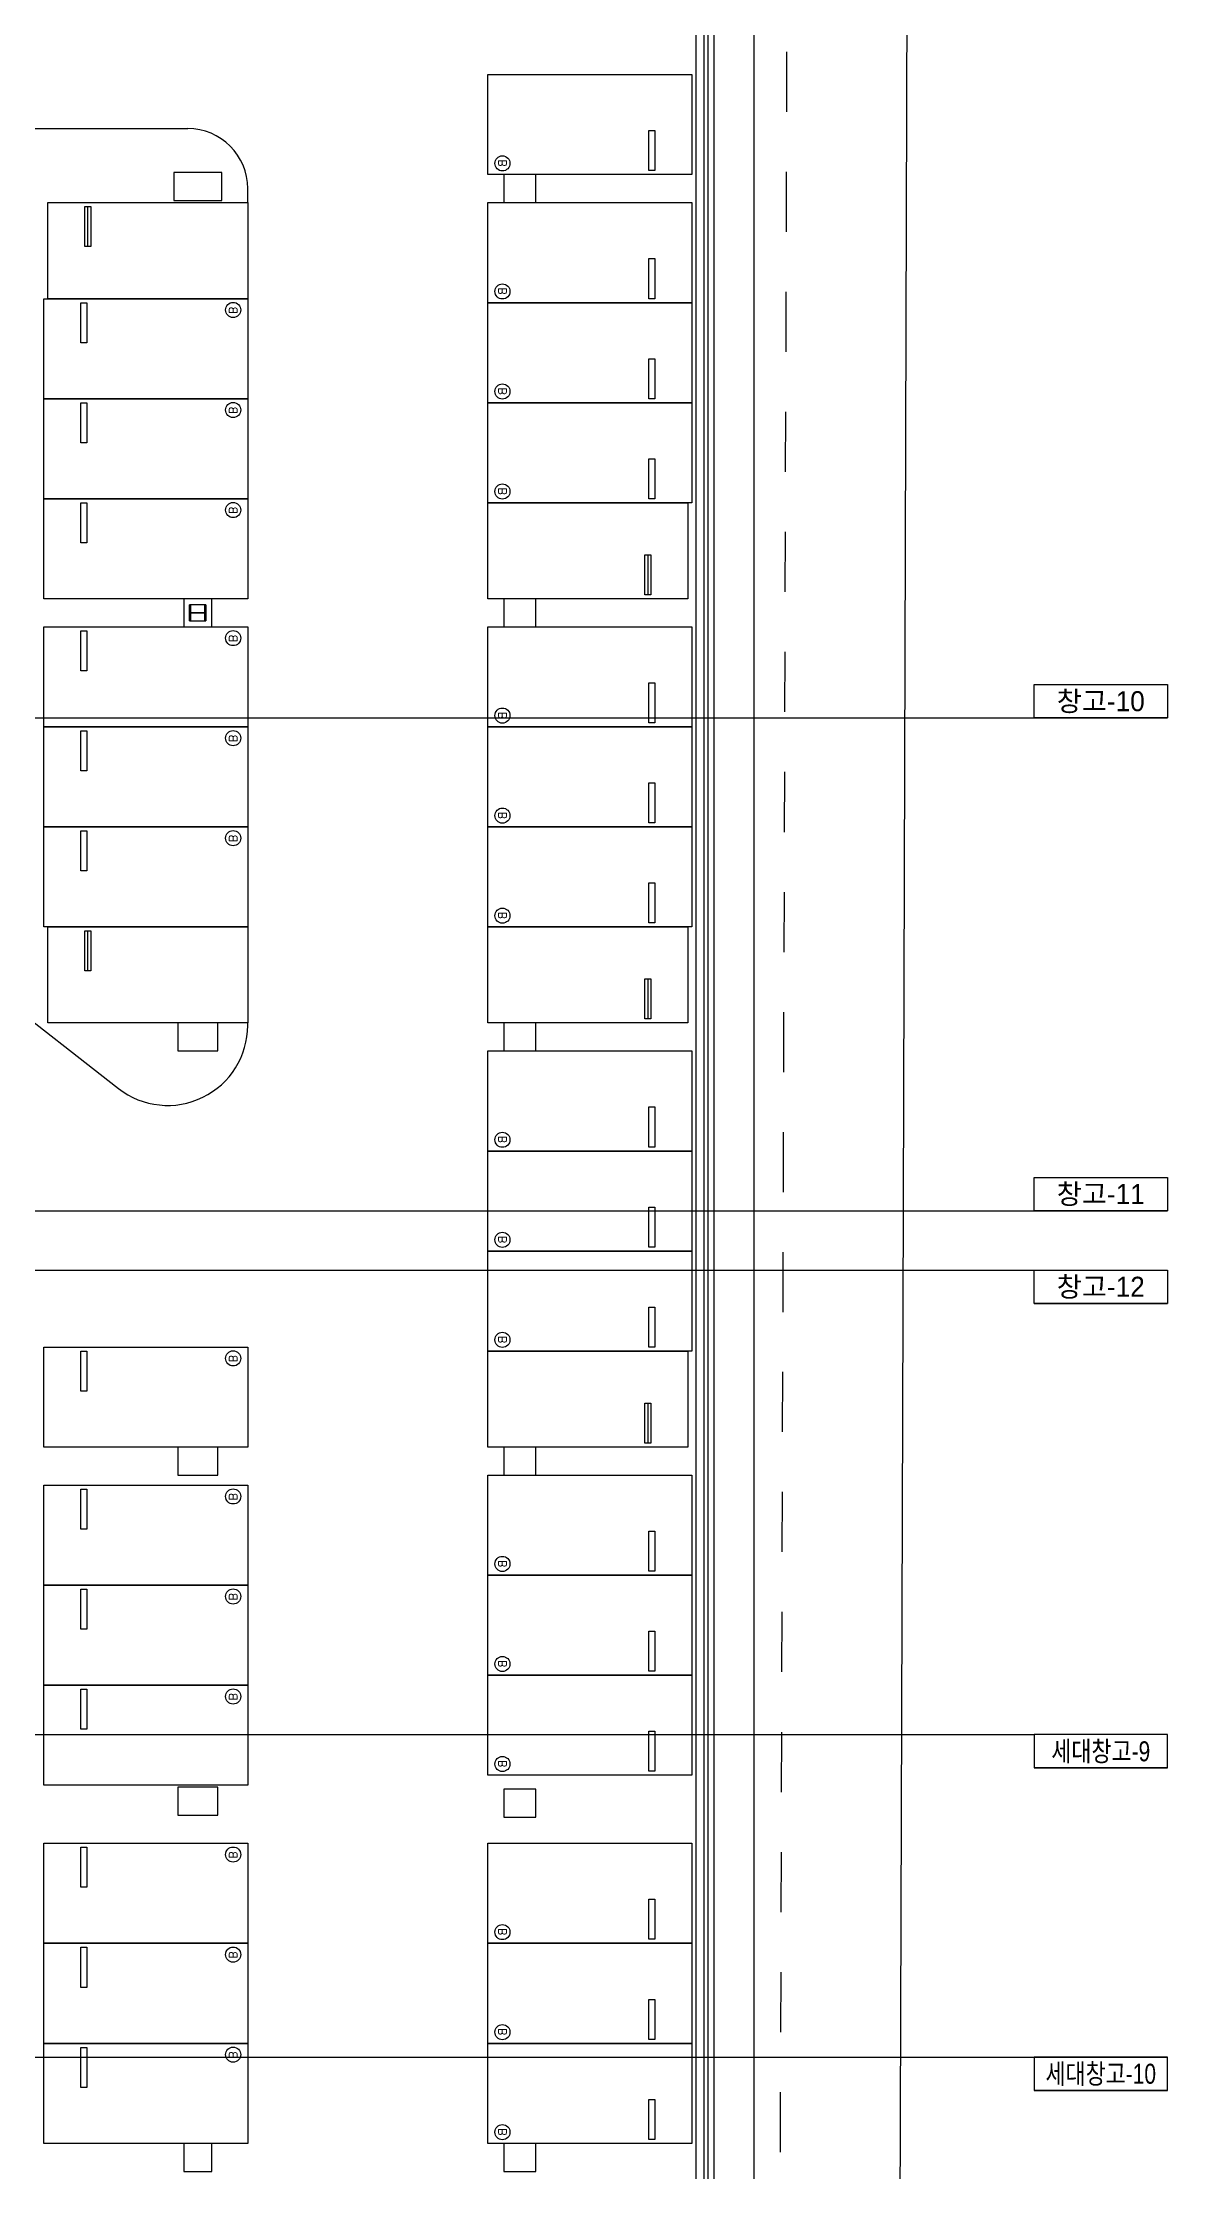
# Model space of a CAD drawing. Header units: millimetres. Extents: x -7614 to 421357, y 87385 to 341757.
# Drawn here: x 393243 to 421357, y 121177 to 174377 of the extents above; entities that cross this region are included whole.
import ezdxf
from ezdxf.enums import TextEntityAlignment as Align

# ---------------------------------------------------------------- set-up
doc = ezdxf.new("R2010")
doc.units = ezdxf.units.MM
doc.header["$LTSCALE"] = 600
doc.header["$MEASUREMENT"] = 0
doc.linetypes.add('HIDDEN', pattern=[2, 1, -1])
for name, color, linetype in [('e-plan', 9, 'CONTINUOUS'), ('e-room-box', 7, 'CONTINUOUS'), ('e-text', 6, 'CONTINUOUS')]:
    doc.layers.add(name, color=color, linetype=linetype)
doc.styles.add('kiahn', font='romans.shx', dxfattribs={"bigfont": 'cadhs.shx'})
doc.styles.add('돋움', font='Dotum.ttf')

msp = doc.modelspace()

# ---------------------------------------------------------------- linework, layer by layer
at = {"layer": 'e-plan', "linetype": 'HIDDEN', "ltscale": 2.5}
for p, q in [((411749, 142649), (412048, 238264)), ((411593, 91658), (411749, 142649))]:
    msp.add_line(p, q, dxfattribs=at)
at = {"layer": 'e-plan'}
for p, q in [((414749, 142639), (415048, 238255)), ((409570, 181571), (409570, 102627)), ((409770, 181704), (409770, 102627)), ((409770, 181704), (409770, 102627)), ((409870, 181663), (409870, 102627)), ((410020, 181477), (410020, 94727)), ((411020, 180477), (411020, 93727)), ((404370, 171077), (404370, 173577)), ((404370, 173577), (409470, 173577)), ((409470, 173577), (409470, 171077)), ((392020, 172227), (396870, 172227)), ((408395, 171177), (408395, 172177)), ((408395, 172177), (408545, 172177)), ((408545, 172177), (408545, 171177)), ((397720, 171127), (396520, 171127)), ((396520, 171127), (396520, 170427)), ((397720, 170427), (397720, 171127)), ((409470, 171077), (404370, 171077)), ((405570, 171077), (404770, 171077)), ((404770, 171077), (404770, 170377)), ((405570, 170377), (405570, 171077)), ((408545, 171177), (408395, 171177)), ((393370, 167977), (393370, 170377)), ((393370, 170377), (398370, 170377)), ((394295, 170277), (394445, 170277)), ((394295, 169277), (394295, 170277)), ((394370, 169277), (394370, 170277)), ((394445, 170277), (394445, 169277)), ((396520, 170427), (397720, 170427)), ((398370, 170377), (398370, 170727)), ((398370, 170377), (398370, 167977)), ((404370, 167877), (404370, 170377)), ((404370, 170377), (409470, 170377)), ((404770, 170377), (405570, 170377)), ((409470, 170377), (409470, 167877)), ((394445, 169277), (394295, 169277)), ((408395, 167977), (408395, 168977)), ((408395, 168977), (408545, 168977)), ((408545, 168977), (408545, 167977)), ((393270, 165477), (393270, 167977)), ((393270, 167977), (398370, 167977)), ((398370, 167977), (393370, 167977)), ((394195, 167877), (394345, 167877)), ((394195, 166877), (394195, 167877)), ((394345, 167877), (394345, 166877)), ((398370, 167977), (398370, 165477)), ((404370, 165377), (404370, 167877)), ((404370, 167877), (409470, 167877)), ((409470, 167877), (404370, 167877)), ((408545, 167977), (408395, 167977)), ((409470, 167877), (409470, 165377)), ((394345, 166877), (394195, 166877)), ((408395, 165477), (408395, 166477)), ((408395, 166477), (408545, 166477)), ((408545, 166477), (408545, 165477)), ((398370, 165477), (393270, 165477)), ((393270, 162977), (393270, 165477)), ((393270, 165477), (398370, 165477)), ((398370, 165477), (398370, 162977)), ((408545, 165477), (408395, 165477)), ((394195, 165377), (394345, 165377)), ((394195, 164377), (394195, 165377)), ((394345, 165377), (394345, 164377)), ((404370, 162877), (404370, 165377)), ((404370, 165377), (409470, 165377)), ((409470, 165377), (404370, 165377)), ((409470, 165377), (409470, 162877)), ((394345, 164377), (394195, 164377)), ((408395, 162977), (408395, 163977)), ((408395, 163977), (408545, 163977)), ((408545, 163977), (408545, 162977)), ((398370, 162977), (393270, 162977)), ((393270, 160477), (393270, 162977)), ((393270, 162977), (398370, 162977)), ((394195, 162877), (394345, 162877)), ((394195, 161877), (394195, 162877)), ((394345, 162877), (394345, 161877)), ((398370, 162977), (398370, 160477)), ((409470, 162877), (404370, 162877)), ((404370, 160477), (404370, 162877)), ((404370, 162877), (409370, 162877)), ((408545, 162977), (408395, 162977)), ((409370, 162877), (409370, 160477)), ((394345, 161877), (394195, 161877)), ((408295, 160577), (408295, 161577)), ((408295, 161577), (408445, 161577)), ((408370, 161577), (408370, 160577)), ((408445, 161577), (408445, 160577)), ((398370, 160477), (393270, 160477)), ((396770, 160477), (396770, 159777)), ((397470, 160477), (396770, 160477)), ((396913, 160128), (396913, 160329)), ((396913, 160329), (396941, 160329)), ((397327, 160329), (396913, 160329)), ((396913, 160329), (396913, 159924)), ((396941, 160329), (396941, 160150)), ((396955, 160136), (397285, 160136)), ((397299, 160150), (397299, 160329)), ((397299, 160329), (397327, 160329)), ((397327, 160329), (397327, 159924)), ((397327, 159924), (397327, 160329)), ((397470, 159777), (397470, 160477)), ((409370, 160477), (404370, 160477)), ((405570, 160477), (404770, 160477)), ((404770, 160477), (404770, 159777)), ((405570, 159777), (405570, 160477)), ((408445, 160577), (408295, 160577)), ((393270, 157277), (393270, 159777)), ((393270, 159777), (398370, 159777)), ((394195, 159677), (394345, 159677)), ((394195, 158677), (394195, 159677)), ((394345, 159677), (394345, 158677)), ((396770, 159777), (397470, 159777)), ((396913, 159924), (396913, 160128)), ((396941, 159924), (396913, 159924)), ((396913, 159924), (397327, 159924)), ((396941, 160104), (396941, 159924)), ((397285, 160118), (396955, 160118)), ((397299, 159924), (397299, 160104)), ((397327, 159924), (397299, 159924)), ((398370, 159777), (398370, 157277)), ((404370, 157277), (404370, 159777)), ((404370, 159777), (409470, 159777)), ((404770, 159777), (405570, 159777)), ((409470, 159777), (409470, 157277)), ((394345, 158677), (394195, 158677)), ((408395, 157377), (408395, 158377)), ((408395, 158377), (408545, 158377)), ((408545, 158377), (408545, 157377)), ((398370, 157277), (393270, 157277)), ((393270, 154777), (393270, 157277)), ((393270, 157277), (398370, 157277)), ((394195, 157177), (394345, 157177)), ((394195, 156177), (394195, 157177)), ((394345, 157177), (394345, 156177)), ((398370, 157277), (398370, 154777)), ((404370, 154777), (404370, 157277)), ((404370, 157277), (409470, 157277)), ((409470, 157277), (404370, 157277)), ((408545, 157377), (408395, 157377)), ((409470, 157277), (409470, 154777)), ((394345, 156177), (394195, 156177)), ((408395, 154877), (408395, 155877)), ((408395, 155877), (408545, 155877)), ((408545, 155877), (408545, 154877)), ((408545, 154877), (408395, 154877)), ((398370, 154777), (393270, 154777)), ((393270, 152277), (393270, 154777)), ((393270, 154777), (398370, 154777)), ((394195, 154677), (394345, 154677)), ((394195, 153677), (394195, 154677)), ((394345, 154677), (394345, 153677)), ((398370, 154777), (398370, 152277)), ((404370, 152277), (404370, 154777)), ((404370, 154777), (409470, 154777)), ((409470, 154777), (404370, 154777)), ((409470, 154777), (409470, 152277)), ((394345, 153677), (394195, 153677)), ((408395, 152377), (408395, 153377)), ((408395, 153377), (408545, 153377)), ((408545, 153377), (408545, 152377)), ((398370, 152277), (393270, 152277)), ((393370, 149877), (393370, 152277)), ((393370, 152277), (398370, 152277)), ((394295, 152177), (394445, 152177)), ((394295, 151177), (394295, 152177)), ((394370, 151177), (394370, 152177)), ((394445, 152177), (394445, 151177)), ((398370, 152277), (398370, 149877)), ((409470, 152277), (404370, 152277)), ((404370, 149877), (404370, 152277)), ((404370, 152277), (409370, 152277)), ((408545, 152377), (408395, 152377)), ((409370, 152277), (409370, 149877)), ((390192, 152105), (395139, 148240)), ((394445, 151177), (394295, 151177)), ((408295, 149977), (408295, 150977)), ((408295, 150977), (408445, 150977)), ((408370, 150977), (408370, 149977)), ((408445, 150977), (408445, 149977)), ((398370, 149877), (393370, 149877)), ((397620, 149877), (396620, 149877)), ((396620, 149877), (396620, 149177)), ((397620, 149177), (397620, 149877)), ((398370, 149816), (398370, 149877)), ((409370, 149877), (404370, 149877)), ((405570, 149877), (404770, 149877)), ((404770, 149877), (404770, 149177)), ((405570, 149177), (405570, 149877)), ((408445, 149977), (408295, 149977)), ((396620, 149177), (397620, 149177)), ((404370, 146677), (404370, 149177)), ((404370, 149177), (409470, 149177)), ((404770, 149177), (405570, 149177)), ((409470, 149177), (409470, 146677)), ((408395, 146777), (408395, 147777)), ((408395, 147777), (408545, 147777)), ((408545, 147777), (408545, 146777)), ((404370, 144177), (404370, 146677)), ((404370, 146677), (409470, 146677)), ((409470, 146677), (404370, 146677)), ((408545, 146777), (408395, 146777)), ((409470, 146677), (409470, 144177)), ((408395, 144277), (408395, 145277)), ((408395, 145277), (408545, 145277)), ((408545, 145277), (408545, 144277)), ((409470, 144177), (404370, 144177)), ((404370, 141677), (404370, 144177)), ((404370, 144177), (409470, 144177)), ((408545, 144277), (408395, 144277)), ((409470, 144177), (409470, 141677)), ((408395, 141777), (408395, 142777)), ((408395, 142777), (408545, 142777)), ((408545, 142777), (408545, 141777)), ((414593, 91642), (414749, 142639)), ((393270, 139277), (393270, 141777)), ((393270, 141777), (398370, 141777)), ((394195, 141677), (394345, 141677)), ((394195, 140677), (394195, 141677)), ((394345, 141677), (394345, 140677)), ((398370, 141777), (398370, 139277)), ((409470, 141677), (404370, 141677)), ((404370, 139277), (404370, 141677)), ((404370, 141677), (409370, 141677)), ((408545, 141777), (408395, 141777)), ((409370, 141677), (409370, 139277)), ((394345, 140677), (394195, 140677)), ((408295, 139377), (408295, 140377)), ((408295, 140377), (408445, 140377)), ((408370, 140377), (408370, 139377)), ((408445, 140377), (408445, 139377)), ((398370, 139277), (393270, 139277)), ((397620, 139277), (396620, 139277)), ((396620, 139277), (396620, 138577)), ((397620, 138577), (397620, 139277)), ((409370, 139277), (404370, 139277)), ((405570, 139277), (404770, 139277)), ((404770, 139277), (404770, 138577)), ((405570, 138577), (405570, 139277)), ((408445, 139377), (408295, 139377)), ((393270, 135827), (393270, 138327)), ((393270, 138327), (398370, 138327)), ((396620, 138577), (397620, 138577)), ((398370, 138327), (398370, 135827)), ((404370, 136077), (404370, 138577)), ((404370, 138577), (409470, 138577)), ((404770, 138577), (405570, 138577)), ((409470, 138577), (409470, 136077)), ((394195, 138227), (394345, 138227)), ((394195, 137227), (394195, 138227)), ((394345, 138227), (394345, 137227)), ((394345, 137227), (394195, 137227)), ((408395, 136177), (408395, 137177)), ((408395, 137177), (408545, 137177)), ((408545, 137177), (408545, 136177)), ((393270, 133327), (393270, 135827)), ((393270, 135827), (398370, 135827)), ((398370, 135827), (393270, 135827)), ((394195, 135727), (394345, 135727)), ((394195, 134727), (394195, 135727)), ((394345, 135727), (394345, 134727)), ((398370, 135827), (398370, 133327)), ((404370, 133577), (404370, 136077)), ((404370, 136077), (409470, 136077)), ((409470, 136077), (404370, 136077)), ((408545, 136177), (408395, 136177)), ((409470, 136077), (409470, 133577)), ((394345, 134727), (394195, 134727)), ((408395, 133677), (408395, 134677)), ((408395, 134677), (408545, 134677)), ((408545, 134677), (408545, 133677)), ((409470, 133577), (404370, 133577)), ((404370, 131077), (404370, 133577)), ((404370, 133577), (409470, 133577)), ((408545, 133677), (408395, 133677)), ((409470, 133577), (409470, 131077)), ((398370, 133327), (393270, 133327)), ((393270, 130827), (393270, 133327)), ((393270, 133327), (398370, 133327)), ((394195, 133227), (394345, 133227)), ((394195, 132227), (394195, 133227)), ((394345, 133227), (394345, 132227)), ((398370, 133327), (398370, 130827)), ((394345, 132227), (394195, 132227)), ((408395, 131177), (408395, 132177)), ((408395, 132177), (408545, 132177)), ((408545, 132177), (408545, 131177)), ((409470, 131077), (404370, 131077)), ((408545, 131177), (408395, 131177)), ((398370, 130827), (393270, 130827)), ((397620, 130777), (396620, 130777)), ((396620, 130777), (396620, 130077)), ((397620, 130077), (397620, 130777)), ((405570, 130727), (404770, 130727)), ((404770, 130727), (404770, 130027)), ((405570, 130027), (405570, 130727)), ((396620, 130077), (397620, 130077)), ((404770, 130027), (405570, 130027)), ((393270, 126877), (393270, 129377)), ((393270, 129377), (398370, 129377)), ((394195, 129277), (394345, 129277)), ((394195, 128277), (394195, 129277)), ((394345, 129277), (394345, 128277)), ((398370, 129377), (398370, 126877)), ((404370, 126877), (404370, 129377)), ((404370, 129377), (409470, 129377)), ((409470, 129377), (409470, 126877)), ((394345, 128277), (394195, 128277)), ((408395, 126977), (408395, 127977)), ((408395, 127977), (408545, 127977)), ((408545, 127977), (408545, 126977)), ((398370, 126877), (393270, 126877)), ((393270, 124377), (393270, 126877)), ((393270, 126877), (398370, 126877)), ((394195, 126777), (394345, 126777)), ((394195, 125777), (394195, 126777)), ((394345, 126777), (394345, 125777)), ((398370, 126877), (398370, 124377)), ((409470, 126877), (404370, 126877)), ((404370, 124377), (404370, 126877)), ((404370, 126877), (409470, 126877)), ((408545, 126977), (408395, 126977)), ((409470, 126877), (409470, 124377)), ((394345, 125777), (394195, 125777)), ((408395, 124477), (408395, 125477)), ((408395, 125477), (408545, 125477)), ((408545, 125477), (408545, 124477)), ((398370, 124377), (393270, 124377)), ((393270, 121877), (393270, 124377)), ((393270, 124377), (398370, 124377)), ((394195, 124277), (394345, 124277)), ((394195, 123277), (394195, 124277)), ((394345, 124277), (394345, 123277)), ((398370, 124377), (398370, 121877)), ((404370, 121877), (404370, 124377)), ((404370, 124377), (409470, 124377)), ((409470, 124377), (404370, 124377)), ((408545, 124477), (408395, 124477)), ((409470, 124377), (409470, 121877)), ((394345, 123277), (394195, 123277)), ((408395, 121977), (408395, 122977)), ((408395, 122977), (408545, 122977)), ((408545, 122977), (408545, 121977)), ((398370, 121877), (393270, 121877)), ((397470, 121877), (396770, 121877)), ((396770, 121877), (396770, 121177)), ((397470, 121177), (397470, 121877)), ((409470, 121877), (404370, 121877)), ((405570, 121877), (404770, 121877)), ((404770, 121877), (404770, 121177)), ((405570, 121177), (405570, 121877)), ((408545, 121977), (408395, 121977)), ((396770, 121177), (397470, 121177)), ((404770, 121177), (405570, 121177))]:
    msp.add_line(p, q, dxfattribs=at)
for centre in [(404736, 171358), (404736, 168158), (398005, 167695), (404736, 165658), (398005, 165195), (404736, 163158), (398005, 162695), (398005, 159495), (404736, 157558), (398005, 156995), (404736, 155058), (398005, 154495), (404736, 152558), (404736, 146958), (404736, 144458), (404736, 141958), (398005, 141495), (398005, 138045), (404736, 136358), (398005, 135545), (404736, 133858), (398005, 133045), (404736, 131358), (398005, 129095), (404736, 127158), (398005, 126595), (404736, 124658), (398005, 124095), (404736, 122158)]:
    msp.add_circle(centre, 189, dxfattribs=at)
for centre, radius, start, end in [((396870, 170727), 1500, 0, 90), ((396955, 160150), 14, 180, 270), ((397285, 160150), 14, 270, 0), ((396955, 160104), 14, 90, 180), ((397285, 160104), 14, 0, 90), ((396370, 149816), 2000, 232, 0)]:
    msp.add_arc(centre, radius, start, end, dxfattribs=at)
msp.add_point((397120, 160127), dxfattribs=at)
at = {"layer": 'e-room-box'}
for p, q in [((418023, 158335), (421357, 158335)), ((418023, 157502), (418023, 158335)), ((418023, 158335), (421357, 158335)), ((418023, 157502), (418023, 158335)), ((421357, 158335), (421357, 157502)), ((421357, 158335), (421357, 157502)), ((361032, 157502), (418023, 157502)), ((418023, 157502), (421357, 157502)), ((418023, 157502), (421357, 157502)), ((421357, 157502), (418023, 157502)), ((421357, 157502), (418023, 157502)), ((418023, 146018), (421357, 146018)), ((418023, 145185), (418023, 146018)), ((418023, 146018), (421357, 146018)), ((418023, 145185), (418023, 146018)), ((421357, 146018), (421357, 145185)), ((421357, 146018), (421357, 145185)), ((373430, 145185), (418023, 145185)), ((418023, 145185), (421357, 145185)), ((418023, 145185), (421357, 145185)), ((421357, 145185), (418023, 145185)), ((421357, 145185), (418023, 145185)), ((359854, 143701), (419418, 143701)), ((418023, 143701), (421357, 143701)), ((418023, 142868), (418023, 143701)), ((418023, 143701), (421357, 143701)), ((418023, 142868), (418023, 143701)), ((421357, 143701), (421357, 142868)), ((421357, 143701), (421357, 142868)), ((418023, 142868), (421357, 142868)), ((418023, 142868), (421357, 142868)), ((421357, 142868), (418023, 142868)), ((421357, 142868), (418023, 142868)), ((352347, 132092), (418023, 132092)), ((421357, 132092), (418023, 132092)), ((418023, 132092), (418023, 131259)), ((421357, 131259), (421357, 132092)), ((421357, 131259), (418023, 131259)), ((418023, 131259), (421357, 131259)), ((370634, 124035), (421357, 124035)), ((421357, 124035), (418023, 124035)), ((418023, 124035), (418023, 123201)), ((421357, 123201), (421357, 124035)), ((421357, 123201), (418023, 123201)), ((418023, 123201), (421357, 123201))]:
    msp.add_line(p, q, dxfattribs=at)

# ---------------------------------------------------------------- texts
at = {"layer": 'e-plan', "style": 'kiahn', "text_generation_flag": 4}
for rotation, p in [(270, (404837, 171457)), (270, (404837, 168257)), (90, (397904, 167596)), (270, (404837, 165757)), (90, (397904, 165096)), (270, (404837, 163257)), (90, (397904, 162596)), (90, (397904, 159396)), (270, (404837, 157657)), (90, (397904, 156896)), (270, (404837, 155157)), (90, (397904, 154396)), (270, (404837, 152657)), (270, (404837, 147057)), (270, (404837, 144557)), (90, (397904, 141396)), (270, (404837, 142057)), (90, (397904, 137946)), (270, (404837, 136457)), (90, (397904, 135446)), (270, (404837, 133957)), (90, (397904, 132946)), (270, (404837, 131457)), (90, (397904, 128996)), (270, (404837, 127257)), (90, (397904, 126496)), (270, (404837, 124757)), (90, (397904, 123996)), (270, (404837, 122257))]:
    msp.add_text('B', height=200, rotation=rotation, dxfattribs=at).set_placement(p)
at = {"layer": 'e-text', "style": '돋움'}
for s, p in [('창고-10', (419690, 157918)), ('창고-11', (419690, 145602)), ('창고-12', (419690, 143285))]:
    msp.add_text(s, height=500, dxfattribs=at).set_placement(p, align=Align.MIDDLE_CENTER)
at = {"layer": 'e-text', "style": '돋움', "width": 0.8}
for s, p in [('세대창고-9', (419690, 131675)), ('세대창고-10', (419690, 123618))]:
    msp.add_text(s, height=500, dxfattribs=at).set_placement(p, align=Align.MIDDLE_CENTER)

doc.saveas('drawing.dxf')
